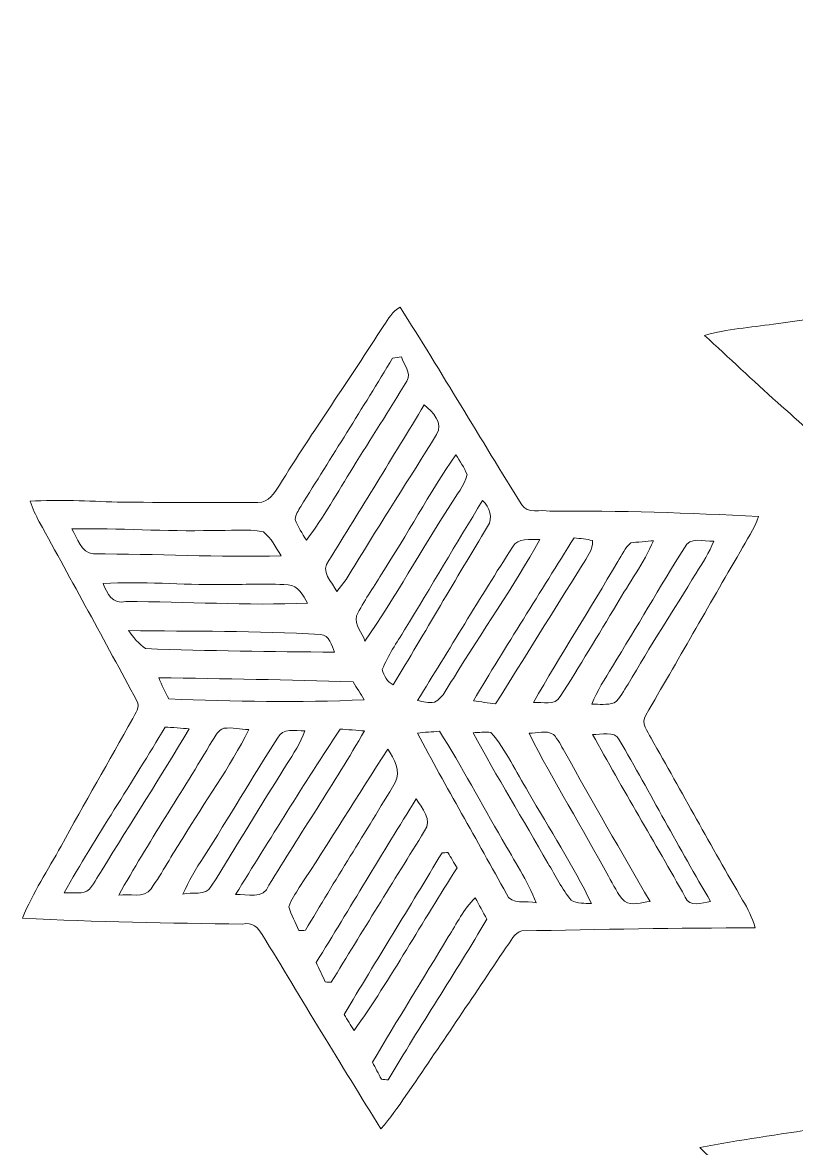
# Model space of a CAD drawing. Header units: centimetres. Extents: x -12.7 to 12.7, y -16 to 16.
# Drawn here: x -12.69 to -0.07, y -2.42 to 15.95 of the extents above; entities that cross this region are included whole.
import ezdxf

# ---------------------------------------------------------------- set-up
doc = ezdxf.new("R2010")
doc.units = ezdxf.units.CM
doc.header["$MEASUREMENT"] = 0
doc.layers.add('Layer 1', color=7, linetype='Continuous')

msp = doc.modelspace()

# ---------------------------------------------------------------- linework, layer by layer
at = {"layer": 'Layer 1', "color": 251, "lineweight": 9}
for points, knots in [([(5.1659, 15.19555), (5.30031, 15.44955), (5.39027, 15.73001), (5.57442, 15.95438), (5.57442, 15.95438), (6.26939, 14.55385), (6.94672, 13.14309), (7.63393, 11.73798), (7.63393, 11.73798), (7.69391, 11.56935), (7.88546, 11.5436), (8.04175, 11.53725), (8.04175, 11.53725), (9.1784, 11.42048), (10.31187, 11.27266), (11.44676, 11.14073), (11.44676, 11.14073), (11.8521, 11.08428), (12.26344, 11.06523), (12.66278, 10.96963), (12.66278, 10.96963), (12.5185, 10.79006), (12.3407, 10.64154), (12.17348, 10.48455), (12.17348, 10.48455), (11.24144, 9.61708), (10.296, 8.76441), (9.36995, 7.89023), (9.36995, 7.89023), (9.26871, 7.79604), (9.16252, 7.70714), (9.0581, 7.61647), (9.0581, 7.61647), (9.15264, 6.82414), (9.34773, 6.04697), (9.48214, 5.26063), (9.48214, 5.26063), (9.63383, 4.44289), (9.79893, 3.62762), (9.9538, 2.81058), (9.9538, 2.81058), (9.83562, 2.84868), (9.72097, 2.89666), (9.61161, 2.95452), (9.61161, 2.95452), (8.25623, 3.67171), (6.89275, 4.37303), (5.53914, 5.09341), (5.53914, 5.09341), (4.321, 4.43971), (3.10533, 3.78108), (1.88436, 3.13267), (1.88436, 3.13267), (1.63283, 3.00073), (1.39506, 2.84022), (1.12977, 2.73579), (1.12977, 2.73579), (1.30052, 3.85798), (1.55769, 4.965), (1.75701, 6.08224), (1.75701, 6.08224), (1.83392, 6.54474), (1.96056, 6.99806), (2.0223, 7.46302), (2.0223, 7.46302), (2.01948, 7.60766), (1.87096, 7.69303), (1.78241, 7.78934), (1.78241, 7.78934), (1.04863, 8.42963), (0.35154, 9.11049), (-0.38012, 9.75325), (-0.38012, 9.75325), (-0.78087, 10.11379), (-1.17387, 10.48244), (-1.56827, 10.84933), (-1.56827, 10.84933), (-1.20068, 10.95269), (-0.81827, 10.97633), (-0.44221, 11.03278), (-0.44221, 11.03278), (0.79322, 11.20599), (2.03147, 11.36086), (3.26725, 11.53125), (3.26725, 11.53125), (3.40519, 11.53548), (3.44928, 11.68153), (3.50502, 11.78243), (3.50502, 11.78243), (4.05395, 12.92261), (4.61486, 14.05643), (5.1659, 15.19555), (5.1659, 15.19555), (5.1659, 15.19555), (5.1659, 15.19555), (5.1659, 15.19555)], [0, 0, 0, 0, 0.04, 0.04, 0.04, 0.04, 0.08, 0.08, 0.08, 0.08, 0.12, 0.12, 0.12, 0.12, 0.16, 0.16, 0.16, 0.16, 0.2, 0.2, 0.2, 0.2, 0.24, 0.24, 0.24, 0.24, 0.28, 0.28, 0.28, 0.28, 0.32, 0.32, 0.32, 0.32, 0.36, 0.36, 0.36, 0.36, 0.4, 0.4, 0.4, 0.4, 0.44, 0.44, 0.44, 0.44, 0.48, 0.48, 0.48, 0.48, 0.52, 0.52, 0.52, 0.52, 0.56, 0.56, 0.56, 0.56, 0.6, 0.6, 0.6, 0.6, 0.64, 0.64, 0.64, 0.64, 0.68, 0.68, 0.68, 0.68, 0.72, 0.72, 0.72, 0.72, 0.76, 0.76, 0.76, 0.76, 0.8, 0.8, 0.8, 0.8, 0.84, 0.84, 0.84, 0.84, 0.88, 0.88, 0.88, 0.88, 0.92, 0.92, 0.92, 0.92, 1, 1, 1, 1]), ([(-6.80067, 11.00773), (-6.72377, 11.11638), (-6.65886, 11.24621), (-6.53503, 11.30935), (-6.53503, 11.30935), (-5.85699, 10.24642), (-5.21988, 9.15459), (-4.55101, 8.08532), (-4.55101, 8.08532), (-4.45435, 7.93362), (-4.23845, 8.01017), (-4.09275, 7.98125), (-4.09275, 7.98125), (-2.95787, 7.98936), (-1.82333, 7.95091), (-0.68986, 7.89446), (-0.68986, 7.89446), (-0.75935, 7.68668), (-0.8853, 7.505), (-0.99078, 7.3145), (-0.99078, 7.3145), (-1.50513, 6.42867), (-2.01066, 5.5372), (-2.52677, 4.65208), (-2.52677, 4.65208), (-2.61567, 4.52367), (-2.49643, 4.38715), (-2.44105, 4.27391), (-2.44105, 4.27391), (-1.93904, 3.3969), (-1.46138, 2.50543), (-0.9488, 1.63407), (-0.9488, 1.63407), (-0.86307, 1.49155), (-0.79287, 1.34056), (-0.74277, 1.18146), (-0.74277, 1.18146), (-2.01136, 1.17652), (-3.27925, 1.15747), (-4.54713, 1.12854), (-4.54713, 1.12854), (-4.67907, 1.10702), (-4.7214, 0.94862), (-4.80466, 0.8636), (-4.80466, 0.8636), (-5.3437, 0.05292), (-5.88945, -0.75388), (-6.43872, -1.55786), (-6.43872, -1.55786), (-6.56714, -1.74448), (-6.6959, -1.93181), (-6.84618, -2.10185), (-6.84618, -2.10185), (-7.50094, -1.05057), (-8.13982, 0.01094), (-8.78117, 1.07033), (-8.78117, 1.07033), (-8.84855, 1.17687), (-8.95227, 1.28694), (-9.10043, 1.23896), (-9.10043, 1.23896), (-10.29741, 1.26048), (-11.49544, 1.27), (-12.691, 1.34021), (-12.691, 1.34021), (-12.52414, 1.75225), (-12.27543, 2.12408), (-12.06306, 2.51354), (-12.06306, 2.51354), (-11.68171, 3.21134), (-11.28307, 3.89961), (-10.89466, 4.59352), (-10.89466, 4.59352), (-10.85621, 4.681), (-10.76731, 4.78367), (-10.82657, 4.88279), (-10.82657, 4.88279), (-11.3508, 5.86035), (-11.88455, 6.83296), (-12.41795, 7.80556), (-12.41795, 7.80556), (-12.47652, 7.91351), (-12.52767, 8.02534), (-12.56753, 8.14141), (-12.56753, 8.14141), (-12.0941, 8.16928), (-11.62068, 8.14704), (-11.14725, 8.12694), (-11.14725, 8.12694), (-10.38207, 8.12236), (-9.6169, 8.1153), (-8.85137, 8.12306), (-8.85137, 8.12306), (-8.68098, 8.11495), (-8.58608, 8.28287), (-8.50036, 8.40492), (-8.50036, 8.40492), (-7.95532, 9.28652), (-7.35736, 10.13354), (-6.80067, 11.00773), (-6.80067, 11.00773), (-6.80067, 11.00773), (-6.80067, 11.00773), (-6.80067, 11.00773)], [0, 0, 0, 0, 0.03703704, 0.03703704, 0.03703704, 0.03703704, 0.07407407, 0.07407407, 0.07407407, 0.07407407, 0.11111111, 0.11111111, 0.11111111, 0.11111111, 0.14814815, 0.14814815, 0.14814815, 0.14814815, 0.18518519, 0.18518519, 0.18518519, 0.18518519, 0.22222222, 0.22222222, 0.22222222, 0.22222222, 0.25925926, 0.25925926, 0.25925926, 0.25925926, 0.2962963, 0.2962963, 0.2962963, 0.2962963, 0.33333333, 0.33333333, 0.33333333, 0.33333333, 0.37037037, 0.37037037, 0.37037037, 0.37037037, 0.40740741, 0.40740741, 0.40740741, 0.40740741, 0.44444444, 0.44444444, 0.44444444, 0.44444444, 0.48148148, 0.48148148, 0.48148148, 0.48148148, 0.51851852, 0.51851852, 0.51851852, 0.51851852, 0.55555556, 0.55555556, 0.55555556, 0.55555556, 0.59259259, 0.59259259, 0.59259259, 0.59259259, 0.62962963, 0.62962963, 0.62962963, 0.62962963, 0.66666667, 0.66666667, 0.66666667, 0.66666667, 0.7037037, 0.7037037, 0.7037037, 0.7037037, 0.74074074, 0.74074074, 0.74074074, 0.74074074, 0.77777778, 0.77777778, 0.77777778, 0.77777778, 0.81481481, 0.81481481, 0.81481481, 0.81481481, 0.85185185, 0.85185185, 0.85185185, 0.85185185, 0.88888889, 0.88888889, 0.88888889, 0.88888889, 0.92592593, 0.92592593, 0.92592593, 0.92592593, 1, 1, 1, 1]), ([(-6.65639, 10.47786), (-7.14463, 9.664), (-7.6544, 8.86319), (-8.15499, 8.05674), (-8.15499, 8.05674), (-8.19027, 7.99042), (-8.24248, 7.9241), (-8.24424, 7.84543), (-8.24424, 7.84543), (-8.20685, 7.7216), (-8.12606, 7.61647), (-8.0615, 7.5057), (-8.0615, 7.5057), (-7.78069, 7.88141), (-7.55174, 8.29169), (-7.30268, 8.68821), (-7.30268, 8.68821), (-7.01587, 9.16411), (-6.70719, 9.6259), (-6.42426, 10.10391), (-6.42426, 10.10391), (-6.33959, 10.23549), (-6.47541, 10.37308), (-6.5114, 10.49655), (-6.5114, 10.49655), (-6.55973, 10.49056), (-6.60806, 10.48421), (-6.65639, 10.47786), (-6.65639, 10.47786), (-6.65639, 10.47786), (-6.65639, 10.47786), (-6.65639, 10.47786)], [0, 0, 0, 0, 0.11111111, 0.11111111, 0.11111111, 0.11111111, 0.22222222, 0.22222222, 0.22222222, 0.22222222, 0.33333333, 0.33333333, 0.33333333, 0.33333333, 0.44444444, 0.44444444, 0.44444444, 0.44444444, 0.55555556, 0.55555556, 0.55555556, 0.55555556, 0.66666667, 0.66666667, 0.66666667, 0.66666667, 0.77777778, 0.77777778, 0.77777778, 0.77777778, 1, 1, 1, 1]), ([(-6.13992, 9.71444), (-6.65357, 8.8646), (-7.17532, 8.0197), (-7.69355, 7.17268), (-7.69355, 7.17268), (-7.84984, 7.00264), (-7.63817, 6.81779), (-7.56655, 6.66786), (-7.56655, 6.66786), (-7.45437, 6.79239), (-7.36794, 6.93632), (-7.28116, 7.07884), (-7.28116, 7.07884), (-6.84477, 7.80274), (-6.38122, 8.5104), (-5.9399, 9.23114), (-5.9399, 9.23114), (-5.81466, 9.4174), (-6.00763, 9.59979), (-6.13992, 9.71444), (-6.13992, 9.71444), (-6.13992, 9.71444), (-6.13992, 9.71444), (-6.13992, 9.71444)], [0, 0, 0, 0, 0.14285714, 0.14285714, 0.14285714, 0.14285714, 0.28571429, 0.28571429, 0.28571429, 0.28571429, 0.42857143, 0.42857143, 0.42857143, 0.42857143, 0.57142857, 0.57142857, 0.57142857, 0.57142857, 0.71428571, 0.71428571, 0.71428571, 0.71428571, 1, 1, 1, 1]), ([(-6.83666, 6.95219), (-6.97212, 6.72536), (-7.13087, 6.51052), (-7.2427, 6.27028), (-7.2427, 6.27028), (-7.28892, 6.12281), (-7.14887, 5.9937), (-7.1083, 5.8607), (-7.1083, 5.8607), (-6.60488, 6.57719), (-6.19037, 7.35295), (-5.71024, 8.08532), (-5.71024, 8.08532), (-5.62099, 8.24795), (-5.47987, 8.39153), (-5.44001, 8.57638), (-5.44001, 8.57638), (-5.49046, 8.69033), (-5.55607, 8.79652), (-5.62663, 8.89882), (-5.62663, 8.89882), (-6.0609, 8.26982), (-6.42003, 7.59284), (-6.83666, 6.95219), (-6.83666, 6.95219), (-6.83666, 6.95219), (-6.83666, 6.95219), (-6.83666, 6.95219)], [0, 0, 0, 0, 0.125, 0.125, 0.125, 0.125, 0.25, 0.25, 0.25, 0.25, 0.375, 0.375, 0.375, 0.375, 0.5, 0.5, 0.5, 0.5, 0.625, 0.625, 0.625, 0.625, 0.75, 0.75, 0.75, 0.75, 1, 1, 1, 1]), ([(-5.19024, 8.15234), (-5.61781, 7.45279), (-6.03162, 6.74476), (-6.45954, 6.0452), (-6.45954, 6.0452), (-6.5876, 5.83248), (-6.73153, 5.62681), (-6.82431, 5.39574), (-6.82431, 5.39574), (-6.80032, 5.29449), (-6.74352, 5.19183), (-6.64475, 5.14809), (-6.64475, 5.14809), (-6.12899, 6.00569), (-5.62628, 6.87282), (-5.10664, 7.72866), (-5.10664, 7.72866), (-5.00962, 7.87189), (-5.07418, 8.04439), (-5.19024, 8.15234), (-5.19024, 8.15234), (-5.19024, 8.15234), (-5.19024, 8.15234), (-5.19024, 8.15234)], [0, 0, 0, 0, 0.14285714, 0.14285714, 0.14285714, 0.14285714, 0.28571429, 0.28571429, 0.28571429, 0.28571429, 0.42857143, 0.42857143, 0.42857143, 0.42857143, 0.57142857, 0.57142857, 0.57142857, 0.57142857, 0.71428571, 0.71428571, 0.71428571, 0.71428571, 1, 1, 1, 1]), ([(-11.88561, 7.69232), (-11.79636, 7.5431), (-11.73639, 7.30039), (-11.53601, 7.28169), (-11.53601, 7.28169), (-10.51507, 7.28698), (-9.49413, 7.21889), (-8.47319, 7.25276), (-8.47319, 7.25276), (-8.55821, 7.38858), (-8.63688, 7.54169), (-8.76318, 7.64082), (-8.76318, 7.64082), (-9.03482, 7.69903), (-9.31986, 7.65175), (-9.59503, 7.66692), (-9.59503, 7.66692), (-10.35914, 7.64046), (-11.12185, 7.70643), (-11.88561, 7.69232), (-11.88561, 7.69232), (-11.88561, 7.69232), (-11.88561, 7.69232), (-11.88561, 7.69232)], [0, 0, 0, 0, 0.14285714, 0.14285714, 0.14285714, 0.14285714, 0.28571429, 0.28571429, 0.28571429, 0.28571429, 0.42857143, 0.42857143, 0.42857143, 0.42857143, 0.57142857, 0.57142857, 0.57142857, 0.57142857, 0.71428571, 0.71428571, 0.71428571, 0.71428571, 1, 1, 1, 1]), ([(-4.70129, 7.39317), (-5.23328, 6.56802), (-5.72964, 5.72029), (-6.2521, 4.88915), (-6.2521, 4.88915), (-6.16179, 4.8708), (-6.06795, 4.84258), (-5.97553, 4.86198), (-5.97553, 4.86198), (-5.81889, 4.93713), (-5.76315, 5.12338), (-5.66297, 5.25145), (-5.66297, 5.25145), (-5.20259, 6.01239), (-4.68365, 6.73876), (-4.25679, 7.51876), (-4.25679, 7.51876), (-4.41025, 7.505), (-4.6131, 7.55368), (-4.70129, 7.39317), (-4.70129, 7.39317), (-4.70129, 7.39317), (-4.70129, 7.39317), (-4.70129, 7.39317)], [0, 0, 0, 0, 0.14285714, 0.14285714, 0.14285714, 0.14285714, 0.28571429, 0.28571429, 0.28571429, 0.28571429, 0.42857143, 0.42857143, 0.42857143, 0.42857143, 0.57142857, 0.57142857, 0.57142857, 0.57142857, 0.71428571, 0.71428571, 0.71428571, 0.71428571, 1, 1, 1, 1]), ([(-3.69623, 7.54557), (-4.24586, 6.6608), (-4.80536, 5.78168), (-5.3377, 4.88633), (-5.3377, 4.88633), (-5.21705, 4.86798), (-5.09746, 4.8507), (-4.97611, 4.83412), (-4.97611, 4.83412), (-4.50268, 5.588), (-4.03913, 6.34824), (-3.56217, 7.10001), (-3.56217, 7.10001), (-3.49374, 7.22419), (-3.38296, 7.34695), (-3.39496, 7.49935), (-3.39496, 7.49935), (-3.49268, 7.52475), (-3.59851, 7.53181), (-3.69623, 7.54557), (-3.69623, 7.54557), (-3.69623, 7.54557), (-3.69623, 7.54557), (-3.69623, 7.54557)], [0, 0, 0, 0, 0.14285714, 0.14285714, 0.14285714, 0.14285714, 0.28571429, 0.28571429, 0.28571429, 0.28571429, 0.42857143, 0.42857143, 0.42857143, 0.42857143, 0.57142857, 0.57142857, 0.57142857, 0.57142857, 0.71428571, 0.71428571, 0.71428571, 0.71428571, 1, 1, 1, 1]), ([(-1.89847, 7.37941), (-2.30099, 6.74194), (-2.67423, 6.08577), (-3.07181, 5.44477), (-3.07181, 5.44477), (-3.1914, 5.24404), (-3.32158, 5.04755), (-3.40977, 4.82988), (-3.40977, 4.82988), (-3.28736, 4.8327), (-3.15965, 4.81119), (-3.04147, 4.85105), (-3.04147, 4.85105), (-2.93811, 4.92725), (-2.88625, 5.05248), (-2.81675, 5.15656), (-2.81675, 5.15656), (-2.45869, 5.76898), (-2.07663, 6.36694), (-1.70409, 6.97054), (-1.70409, 6.97054), (-1.60108, 7.13881), (-1.49031, 7.30427), (-1.4194, 7.48947), (-1.4194, 7.48947), (-1.58274, 7.48418), (-1.8124, 7.57202), (-1.89847, 7.37941), (-1.89847, 7.37941), (-1.89847, 7.37941), (-1.89847, 7.37941), (-1.89847, 7.37941)], [0, 0, 0, 0, 0.11111111, 0.11111111, 0.11111111, 0.11111111, 0.22222222, 0.22222222, 0.22222222, 0.22222222, 0.33333333, 0.33333333, 0.33333333, 0.33333333, 0.44444444, 0.44444444, 0.44444444, 0.44444444, 0.55555556, 0.55555556, 0.55555556, 0.55555556, 0.66666667, 0.66666667, 0.66666667, 0.66666667, 0.77777778, 0.77777778, 0.77777778, 0.77777778, 1, 1, 1, 1]), ([(-2.77054, 7.46478), (-2.86614, 7.38258), (-2.91624, 7.26123), (-2.98538, 7.15857), (-2.98538, 7.15857), (-3.43376, 6.38599), (-3.91777, 5.63457), (-4.35875, 4.85811), (-4.35875, 4.85811), (-4.21164, 4.86587), (-4.01055, 4.79954), (-3.92377, 4.95512), (-3.92377, 4.95512), (-3.60133, 5.44936), (-3.30782, 5.96195), (-2.99738, 6.4636), (-2.99738, 6.4636), (-2.8037, 6.81002), (-2.55711, 7.12823), (-2.404, 7.49688), (-2.404, 7.49688), (-2.49573, 7.48877), (-2.67882, 7.47289), (-2.77054, 7.46478), (-2.77054, 7.46478), (-2.77054, 7.46478), (-2.77054, 7.46478), (-2.77054, 7.46478)], [0, 0, 0, 0, 0.125, 0.125, 0.125, 0.125, 0.25, 0.25, 0.25, 0.25, 0.375, 0.375, 0.375, 0.375, 0.5, 0.5, 0.5, 0.5, 0.625, 0.625, 0.625, 0.625, 0.75, 0.75, 0.75, 0.75, 1, 1, 1, 1]), ([(-11.37797, 6.79803), (-11.31623, 6.64528), (-11.21851, 6.44384), (-11.00684, 6.50628), (-11.00684, 6.50628), (-10.01942, 6.50417), (-9.0327, 6.43679), (-8.04527, 6.47771), (-8.04527, 6.47771), (-8.11548, 6.604), (-8.1952, 6.76804), (-8.3596, 6.77969), (-8.3596, 6.77969), (-8.72402, 6.79627), (-9.08914, 6.7818), (-9.45392, 6.78286), (-9.45392, 6.78286), (-10.09562, 6.76981), (-10.73662, 6.84319), (-11.37797, 6.79803), (-11.37797, 6.79803), (-11.37797, 6.79803), (-11.37797, 6.79803), (-11.37797, 6.79803)], [0, 0, 0, 0, 0.14285714, 0.14285714, 0.14285714, 0.14285714, 0.28571429, 0.28571429, 0.28571429, 0.28571429, 0.42857143, 0.42857143, 0.42857143, 0.42857143, 0.57142857, 0.57142857, 0.57142857, 0.57142857, 0.71428571, 0.71428571, 0.71428571, 0.71428571, 1, 1, 1, 1]), ([(-10.96239, 6.0318), (-10.88055, 5.9242), (-10.79941, 5.81025), (-10.68335, 5.73652), (-10.68335, 5.73652), (-9.65712, 5.69666), (-8.62983, 5.6889), (-7.60289, 5.67726), (-7.60289, 5.67726), (-7.64664, 5.78838), (-7.68615, 5.95595), (-7.83043, 5.96618), (-7.83043, 5.96618), (-8.87289, 6.03144), (-9.91888, 6.01486), (-10.96239, 6.0318), (-10.96239, 6.0318), (-10.96239, 6.0318), (-10.96239, 6.0318), (-10.96239, 6.0318)], [0, 0, 0, 0, 0.16666667, 0.16666667, 0.16666667, 0.16666667, 0.33333333, 0.33333333, 0.33333333, 0.33333333, 0.5, 0.5, 0.5, 0.5, 0.66666667, 0.66666667, 0.66666667, 0.66666667, 1, 1, 1, 1]), ([(-10.46639, 5.26168), (-10.42264, 5.14174), (-10.36655, 5.02672), (-10.30446, 4.91526), (-10.30446, 4.91526), (-9.24295, 4.87328), (-8.17968, 4.85281), (-7.11817, 4.90219), (-7.11817, 4.90219), (-7.1785, 4.99922), (-7.23988, 5.09623), (-7.30056, 5.19254), (-7.30056, 5.19254), (-8.35572, 5.22923), (-9.41123, 5.24475), (-10.46639, 5.26168), (-10.46639, 5.26168), (-10.46639, 5.26168), (-10.46639, 5.26168), (-10.46639, 5.26168)], [0, 0, 0, 0, 0.16666667, 0.16666667, 0.16666667, 0.16666667, 0.33333333, 0.33333333, 0.33333333, 0.33333333, 0.5, 0.5, 0.5, 0.5, 0.66666667, 0.66666667, 0.66666667, 0.66666667, 1, 1, 1, 1]), ([(-10.36444, 4.457), (-10.90383, 3.54965), (-11.4905, 2.67018), (-12.01438, 1.75331), (-12.01438, 1.75331), (-11.89161, 1.75754), (-11.75861, 1.72897), (-11.64255, 1.77659), (-11.64255, 1.77659), (-11.52578, 1.86373), (-11.47533, 2.01189), (-11.39137, 2.12549), (-11.39137, 2.12549), (-10.92782, 2.89807), (-10.43005, 3.65019), (-9.97638, 4.42877), (-9.97638, 4.42877), (-10.07339, 4.43583), (-10.26742, 4.44994), (-10.36444, 4.457), (-10.36444, 4.457), (-10.36444, 4.457), (-10.36444, 4.457), (-10.36444, 4.457)], [0, 0, 0, 0, 0.14285714, 0.14285714, 0.14285714, 0.14285714, 0.28571429, 0.28571429, 0.28571429, 0.28571429, 0.42857143, 0.42857143, 0.42857143, 0.42857143, 0.57142857, 0.57142857, 0.57142857, 0.57142857, 0.71428571, 0.71428571, 0.71428571, 0.71428571, 1, 1, 1, 1]), ([(-9.407, 4.43618), (-9.49942, 4.40796), (-9.54246, 4.31271), (-9.59256, 4.23862), (-9.59256, 4.23862), (-10.09244, 3.39126), (-10.63995, 2.57175), (-11.1222, 1.7145), (-11.1222, 1.7145), (-10.95322, 1.74343), (-10.71474, 1.65241), (-10.5948, 1.81857), (-10.5948, 1.81857), (-10.40677, 2.08351), (-10.25649, 2.37314), (-10.07692, 2.64372), (-10.07692, 2.64372), (-9.72238, 3.23639), (-9.30681, 3.79448), (-9.00201, 4.41537), (-9.00201, 4.41537), (-9.13677, 4.42347), (-9.27259, 4.45418), (-9.407, 4.43618), (-9.407, 4.43618), (-9.407, 4.43618), (-9.407, 4.43618), (-9.407, 4.43618)], [0, 0, 0, 0, 0.125, 0.125, 0.125, 0.125, 0.25, 0.25, 0.25, 0.25, 0.375, 0.375, 0.375, 0.375, 0.5, 0.5, 0.5, 0.5, 0.625, 0.625, 0.625, 0.625, 0.75, 0.75, 0.75, 0.75, 1, 1, 1, 1]), ([(-8.5314, 4.27496), (-8.94521, 3.63714), (-9.32621, 2.97815), (-9.73649, 2.33751), (-9.73649, 2.33751), (-9.86455, 2.14313), (-9.97955, 1.93993), (-10.07939, 1.72932), (-10.07939, 1.72932), (-9.93087, 1.7713), (-9.70439, 1.69193), (-9.61267, 1.85808), (-9.61267, 1.85808), (-9.19745, 2.51637), (-8.80269, 3.1877), (-8.38429, 3.84422), (-8.38429, 3.84422), (-8.27493, 4.02273), (-8.15464, 4.19735), (-8.0869, 4.39703), (-8.0869, 4.39703), (-8.24142, 4.38962), (-8.45414, 4.45312), (-8.5314, 4.27496), (-8.5314, 4.27496), (-8.5314, 4.27496), (-8.5314, 4.27496), (-8.5314, 4.27496)], [0, 0, 0, 0, 0.125, 0.125, 0.125, 0.125, 0.25, 0.25, 0.25, 0.25, 0.375, 0.375, 0.375, 0.375, 0.5, 0.5, 0.5, 0.5, 0.625, 0.625, 0.625, 0.625, 0.75, 0.75, 0.75, 0.75, 1, 1, 1, 1]), ([(-7.51117, 4.42454), (-8.09749, 3.53448), (-8.65664, 2.62714), (-9.21861, 1.72191), (-9.21861, 1.72191), (-9.02952, 1.73285), (-8.76035, 1.63936), (-8.67463, 1.87572), (-8.67463, 1.87572), (-8.1624, 2.71921), (-7.60677, 3.53731), (-7.1157, 4.39279), (-7.1157, 4.39279), (-7.21448, 4.4009), (-7.41239, 4.41643), (-7.51117, 4.42454), (-7.51117, 4.42454), (-7.51117, 4.42454), (-7.51117, 4.42454), (-7.51117, 4.42454)], [0, 0, 0, 0, 0.16666667, 0.16666667, 0.16666667, 0.16666667, 0.33333333, 0.33333333, 0.33333333, 0.33333333, 0.5, 0.5, 0.5, 0.5, 0.66666667, 0.66666667, 0.66666667, 0.66666667, 1, 1, 1, 1]), ([(-4.43177, 4.35646), (-4.03137, 3.56235), (-3.55688, 2.80635), (-3.13602, 2.02248), (-3.13602, 2.02248), (-3.05241, 1.88489), (-2.99173, 1.72756), (-2.87532, 1.6129), (-2.87532, 1.6129), (-2.74796, 1.53494), (-2.59627, 1.59562), (-2.45798, 1.61008), (-2.45798, 1.61008), (-2.92717, 2.42323), (-3.39884, 3.23533), (-3.8518, 4.05765), (-3.8518, 4.05765), (-3.91037, 4.15184), (-3.95693, 4.25662), (-4.0349, 4.33635), (-4.0349, 4.33635), (-4.15308, 4.41043), (-4.30019, 4.35609), (-4.43177, 4.35646), (-4.43177, 4.35646), (-4.43177, 4.35646), (-4.43177, 4.35646), (-4.43177, 4.35646)], [0, 0, 0, 0, 0.125, 0.125, 0.125, 0.125, 0.25, 0.25, 0.25, 0.25, 0.375, 0.375, 0.375, 0.375, 0.5, 0.5, 0.5, 0.5, 0.625, 0.625, 0.625, 0.625, 0.75, 0.75, 0.75, 0.75, 1, 1, 1, 1]), ([(-6.25175, 4.35857), (-5.78256, 3.47627), (-5.28302, 2.60985), (-4.79831, 1.73602), (-4.79831, 1.73602), (-4.72775, 1.53459), (-4.46564, 1.64042), (-4.3143, 1.58609), (-4.3143, 1.58609), (-4.45999, 1.94981), (-4.67378, 2.28036), (-4.8671, 2.61973), (-4.8671, 2.61973), (-5.21247, 3.20711), (-5.52538, 3.81318), (-5.89298, 4.3875), (-5.89298, 4.3875), (-6.01257, 4.37939), (-6.13322, 4.37021), (-6.25175, 4.35857), (-6.25175, 4.35857), (-6.25175, 4.35857), (-6.25175, 4.35857), (-6.25175, 4.35857)], [0, 0, 0, 0, 0.14285714, 0.14285714, 0.14285714, 0.14285714, 0.28571429, 0.28571429, 0.28571429, 0.28571429, 0.42857143, 0.42857143, 0.42857143, 0.42857143, 0.57142857, 0.57142857, 0.57142857, 0.57142857, 0.71428571, 0.71428571, 0.71428571, 0.71428571, 1, 1, 1, 1]), ([(-5.34441, 4.36386), (-4.95494, 3.64455), (-4.52843, 2.94534), (-4.12415, 2.23414), (-4.12415, 2.23414), (-3.99962, 2.0313), (-3.89661, 1.81293), (-3.74244, 1.62984), (-3.74244, 1.62984), (-3.64578, 1.56845), (-3.52266, 1.58503), (-3.41295, 1.57516), (-3.41295, 1.57516), (-3.71316, 2.20627), (-4.10016, 2.79012), (-4.44341, 3.39761), (-4.44341, 3.39761), (-4.64485, 3.72216), (-4.80219, 4.07882), (-5.05266, 4.37021), (-5.05266, 4.37021), (-5.15003, 4.37868), (-5.24739, 4.36739), (-5.34441, 4.36386), (-5.34441, 4.36386), (-5.34441, 4.36386), (-5.34441, 4.36386), (-5.34441, 4.36386)], [0, 0, 0, 0, 0.125, 0.125, 0.125, 0.125, 0.25, 0.25, 0.25, 0.25, 0.375, 0.375, 0.375, 0.375, 0.5, 0.5, 0.5, 0.5, 0.625, 0.625, 0.625, 0.625, 0.75, 0.75, 0.75, 0.75, 1, 1, 1, 1]), ([(-3.3939, 4.33776), (-2.90671, 3.44453), (-2.38037, 2.57211), (-1.88472, 1.68311), (-1.88472, 1.68311), (-1.81028, 1.50707), (-1.61766, 1.59244), (-1.4702, 1.60973), (-1.4702, 1.60973), (-1.98349, 2.47968), (-2.45445, 3.37362), (-2.95892, 4.24815), (-2.95892, 4.24815), (-3.04042, 4.40867), (-3.2602, 4.32153), (-3.3939, 4.33776), (-3.3939, 4.33776), (-3.3939, 4.33776), (-3.3939, 4.33776), (-3.3939, 4.33776)], [0, 0, 0, 0, 0.16666667, 0.16666667, 0.16666667, 0.16666667, 0.33333333, 0.33333333, 0.33333333, 0.33333333, 0.5, 0.5, 0.5, 0.5, 0.66666667, 0.66666667, 0.66666667, 0.66666667, 1, 1, 1, 1]), ([(-8.17827, 1.83727), (-8.23683, 1.73532), (-8.31691, 1.64042), (-8.34725, 1.52471), (-8.34725, 1.52471), (-8.30809, 1.39065), (-8.24318, 1.26506), (-8.18603, 1.13771), (-8.18603, 1.13771), (-8.15887, 1.13842), (-8.10454, 1.13912), (-8.07738, 1.13947), (-8.07738, 1.13947), (-7.59901, 1.94981), (-7.09524, 2.74497), (-6.61229, 3.55248), (-6.61229, 3.55248), (-6.51492, 3.74121), (-6.63452, 3.937), (-6.7347, 4.09399), (-6.7347, 4.09399), (-7.22119, 3.34539), (-7.68791, 2.58375), (-8.17827, 1.83727), (-8.17827, 1.83727), (-8.17827, 1.83727), (-8.17827, 1.83727), (-8.17827, 1.83727)], [0, 0, 0, 0, 0.125, 0.125, 0.125, 0.125, 0.25, 0.25, 0.25, 0.25, 0.375, 0.375, 0.375, 0.375, 0.5, 0.5, 0.5, 0.5, 0.625, 0.625, 0.625, 0.625, 0.75, 0.75, 0.75, 0.75, 1, 1, 1, 1]), ([(-7.90381, 0.61348), (-7.85336, 0.508), (-7.80327, 0.40252), (-7.75317, 0.29598), (-7.75317, 0.29598), (-7.72883, 0.29492), (-7.6805, 0.29281), (-7.65651, 0.29175), (-7.65651, 0.29175), (-7.15345, 1.1176), (-6.64228, 1.93816), (-6.13604, 2.76119), (-6.13604, 2.76119), (-6.00516, 2.94182), (-6.17202, 3.13514), (-6.27151, 3.28436), (-6.27151, 3.28436), (-6.82466, 2.39995), (-7.35348, 1.50001), (-7.90381, 0.61348), (-7.90381, 0.61348), (-7.90381, 0.61348), (-7.90381, 0.61348), (-7.90381, 0.61348)], [0, 0, 0, 0, 0.14285714, 0.14285714, 0.14285714, 0.14285714, 0.28571429, 0.28571429, 0.28571429, 0.28571429, 0.42857143, 0.42857143, 0.42857143, 0.42857143, 0.57142857, 0.57142857, 0.57142857, 0.57142857, 0.71428571, 0.71428571, 0.71428571, 0.71428571, 1, 1, 1, 1]), ([(5.44706, 2.61091), (5.47176, 2.6155), (5.5215, 2.62502), (5.54655, 2.62961), (5.54655, 2.62961), (6.04291, 1.7399), (6.48529, 0.82092), (6.96648, -0.07761), (6.96648, -0.07761), (7.11253, -0.36653), (7.27763, -0.64664), (7.40322, -0.94615), (7.40322, -0.94615), (7.46001, -1.02482), (7.40322, -1.11055), (7.37182, -1.18427), (7.37182, -1.18427), (6.90862, -2.06586), (6.45813, -2.95417), (6.00022, -3.83858), (6.00022, -3.83858), (5.92226, -3.9938), (5.83583, -4.14514), (5.77832, -4.30953), (5.77832, -4.30953), (6.41121, -3.76132), (6.9887, -3.15172), (7.60536, -2.58515), (7.60536, -2.58515), (7.82655, -2.38337), (8.03328, -2.16676), (8.24565, -1.9558), (8.24565, -1.9558), (8.35889, -1.84714), (8.4866, -1.71379), (8.66651, -1.772), (8.66651, -1.772), (9.56116, -1.89406), (10.45439, -2.02706), (11.34868, -2.15371), (11.34868, -2.15371), (11.79601, -2.22497), (12.24933, -2.26518), (12.691, -2.36961), (12.691, -2.36961), (11.72475, -3.37574), (10.67065, -4.29296), (9.68851, -5.28285), (9.68851, -5.28285), (8.43545, -5.13963), (7.19226, -4.92232), (5.94166, -4.76004), (5.94166, -4.76004), (6.18508, -4.94807), (6.47259, -5.06413), (6.74458, -5.20277), (6.74458, -5.20277), (7.52457, -5.60423), (8.31691, -5.98206), (9.09867, -6.37999), (9.09867, -6.37999), (9.18827, -6.42656), (9.28458, -6.49077), (9.29199, -6.60224), (9.29199, -6.60224), (9.47543, -7.60096), (9.63418, -8.60426), (9.81975, -9.60262), (9.81975, -9.60262), (9.87019, -9.91941), (9.93263, -10.23479), (9.95451, -10.55547), (9.95451, -10.55547), (8.9505, -10.07852), (7.96555, -9.56064), (6.96718, -9.07132), (6.96718, -9.07132), (6.72871, -8.94538), (6.47823, -8.84097), (6.24999, -8.69739), (6.24999, -8.69739), (6.10182, -8.6032), (6.1431, -8.39118), (6.09582, -8.24689), (6.09582, -8.24689), (5.9787, -7.48419), (5.82489, -6.72783), (5.70565, -5.96548), (5.70565, -5.96548), (5.64921, -5.68043), (5.63333, -5.37952), (5.50527, -5.11423), (5.50527, -5.11423), (5.31266, -6.18738), (5.13556, -7.2637), (4.96341, -8.34037), (4.96341, -8.34037), (4.92531, -8.46315), (4.92919, -8.63248), (4.81101, -8.71574), (4.81101, -8.71574), (4.62827, -8.83638), (4.42577, -8.9207), (4.23033, -9.01806), (4.23033, -9.01806), (3.34451, -9.45622), (2.47033, -9.91694), (1.58627, -10.35827), (1.58627, -10.35827), (1.43492, -10.43376), (1.28217, -10.50644), (1.12201, -10.56182), (1.12201, -10.56182), (1.12695, -10.23868), (1.20385, -9.92328), (1.25254, -9.60509), (1.25254, -9.60509), (1.44374, -8.56616), (1.58027, -7.517), (1.79899, -6.483), (1.79899, -6.483), (2.62908, -6.06496), (3.45916, -5.64727), (4.28784, -5.22676), (4.28784, -5.22676), (4.58276, -5.07506), (4.88756, -4.94137), (5.16625, -4.75969), (5.16625, -4.75969), (3.89625, -4.8828), (2.64319, -5.14421), (1.3753, -5.2892), (1.3753, -5.2892), (0.35119, -4.34587), (-0.63659, -3.3641), (-1.64765, -2.40665), (-1.64765, -2.40665), (-0.36036, -2.16076), (0.94527, -2.02037), (2.23714, -1.79881), (2.23714, -1.79881), (2.35779, -1.78082), (2.50878, -1.72861), (2.61567, -1.81963), (2.61567, -1.81963), (2.88696, -2.02742), (3.11203, -2.28811), (3.36462, -2.51707), (3.36462, -2.51707), (4.01479, -3.10375), (4.60569, -3.75744), (5.29749, -4.29649), (5.29749, -4.29649), (4.77714, -3.26638), (4.23951, -2.24472), (3.70858, -1.22026), (3.70858, -1.22026), (3.66554, -1.12606), (3.63167, -1.01036), (3.67365, -0.91088), (3.67365, -0.91088), (3.82393, -0.54716), (4.03207, -0.21131), (4.20599, 0.14111), (4.20599, 0.14111), (4.60498, 0.97155), (5.07982, 1.76566), (5.44706, 2.61091)], [0, 0, 0, 0, 0.02325581, 0.02325581, 0.02325581, 0.02325581, 0.04651163, 0.04651163, 0.04651163, 0.04651163, 0.06976744, 0.06976744, 0.06976744, 0.06976744, 0.09302326, 0.09302326, 0.09302326, 0.09302326, 0.11627907, 0.11627907, 0.11627907, 0.11627907, 0.13953488, 0.13953488, 0.13953488, 0.13953488, 0.1627907, 0.1627907, 0.1627907, 0.1627907, 0.18604651, 0.18604651, 0.18604651, 0.18604651, 0.20930233, 0.20930233, 0.20930233, 0.20930233, 0.23255814, 0.23255814, 0.23255814, 0.23255814, 0.25581395, 0.25581395, 0.25581395, 0.25581395, 0.27906977, 0.27906977, 0.27906977, 0.27906977, 0.30232558, 0.30232558, 0.30232558, 0.30232558, 0.3255814, 0.3255814, 0.3255814, 0.3255814, 0.34883721, 0.34883721, 0.34883721, 0.34883721, 0.37209302, 0.37209302, 0.37209302, 0.37209302, 0.39534884, 0.39534884, 0.39534884, 0.39534884, 0.41860465, 0.41860465, 0.41860465, 0.41860465, 0.44186047, 0.44186047, 0.44186047, 0.44186047, 0.46511628, 0.46511628, 0.46511628, 0.46511628, 0.48837209, 0.48837209, 0.48837209, 0.48837209, 0.51162791, 0.51162791, 0.51162791, 0.51162791, 0.53488372, 0.53488372, 0.53488372, 0.53488372, 0.55813953, 0.55813953, 0.55813953, 0.55813953, 0.58139535, 0.58139535, 0.58139535, 0.58139535, 0.60465116, 0.60465116, 0.60465116, 0.60465116, 0.62790698, 0.62790698, 0.62790698, 0.62790698, 0.65116279, 0.65116279, 0.65116279, 0.65116279, 0.6744186, 0.6744186, 0.6744186, 0.6744186, 0.69767442, 0.69767442, 0.69767442, 0.69767442, 0.72093023, 0.72093023, 0.72093023, 0.72093023, 0.74418605, 0.74418605, 0.74418605, 0.74418605, 0.76744186, 0.76744186, 0.76744186, 0.76744186, 0.79069767, 0.79069767, 0.79069767, 0.79069767, 0.81395349, 0.81395349, 0.81395349, 0.81395349, 0.8372093, 0.8372093, 0.8372093, 0.8372093, 0.86046512, 0.86046512, 0.86046512, 0.86046512, 0.88372093, 0.88372093, 0.88372093, 0.88372093, 0.90697674, 0.90697674, 0.90697674, 0.90697674, 0.93023256, 0.93023256, 0.93023256, 0.93023256, 0.95348837, 0.95348837, 0.95348837, 0.95348837, 1, 1, 1, 1]), ([(-5.85029, 2.40524), (-6.37558, 1.52083), (-6.92132, 0.64876), (-7.44661, -0.23565), (-7.44661, -0.23565), (-7.39264, -0.32208), (-7.33901, -0.40887), (-7.28469, -0.496), (-7.28469, -0.496), (-6.67791, 0.35807), (-6.17273, 1.27882), (-5.6044, 2.1583), (-5.6044, 2.1583), (-5.65485, 2.24155), (-5.70459, 2.32481), (-5.75434, 2.40736), (-5.75434, 2.40736), (-5.77832, 2.40701), (-5.8263, 2.40595), (-5.85029, 2.40524), (-5.85029, 2.40524), (-5.85029, 2.40524), (-5.85029, 2.40524), (-5.85029, 2.40524)], [0, 0, 0, 0, 0.14285714, 0.14285714, 0.14285714, 0.14285714, 0.28571429, 0.28571429, 0.28571429, 0.28571429, 0.42857143, 0.42857143, 0.42857143, 0.42857143, 0.57142857, 0.57142857, 0.57142857, 0.57142857, 0.71428571, 0.71428571, 0.71428571, 0.71428571, 1, 1, 1, 1]), ([(-5.7494, 1.03082), (-6.15827, 0.34784), (-6.58019, -0.32738), (-6.98412, -1.01353), (-6.98412, -1.01353), (-6.93473, -1.1056), (-6.8864, -1.19803), (-6.83948, -1.29152), (-6.83948, -1.29152), (-6.81232, -1.29434), (-6.75834, -1.29998), (-6.73118, -1.30281), (-6.73118, -1.30281), (-6.2066, -0.4198), (-5.63898, 0.43674), (-5.11863, 1.32257), (-5.11863, 1.32257), (-5.18178, 1.43898), (-5.24457, 1.55505), (-5.30948, 1.67005), (-5.30948, 1.67005), (-5.49857, 1.48943), (-5.60899, 1.24742), (-5.7494, 1.03082)], [0, 0, 0, 0, 0.14285714, 0.14285714, 0.14285714, 0.14285714, 0.28571429, 0.28571429, 0.28571429, 0.28571429, 0.42857143, 0.42857143, 0.42857143, 0.42857143, 0.57142857, 0.57142857, 0.57142857, 0.57142857, 0.71428571, 0.71428571, 0.71428571, 0.71428571, 1, 1, 1, 1])]:
    msp.add_open_spline(points, degree=3, knots=knots, dxfattribs=at)

doc.saveas('drawing.dxf')
